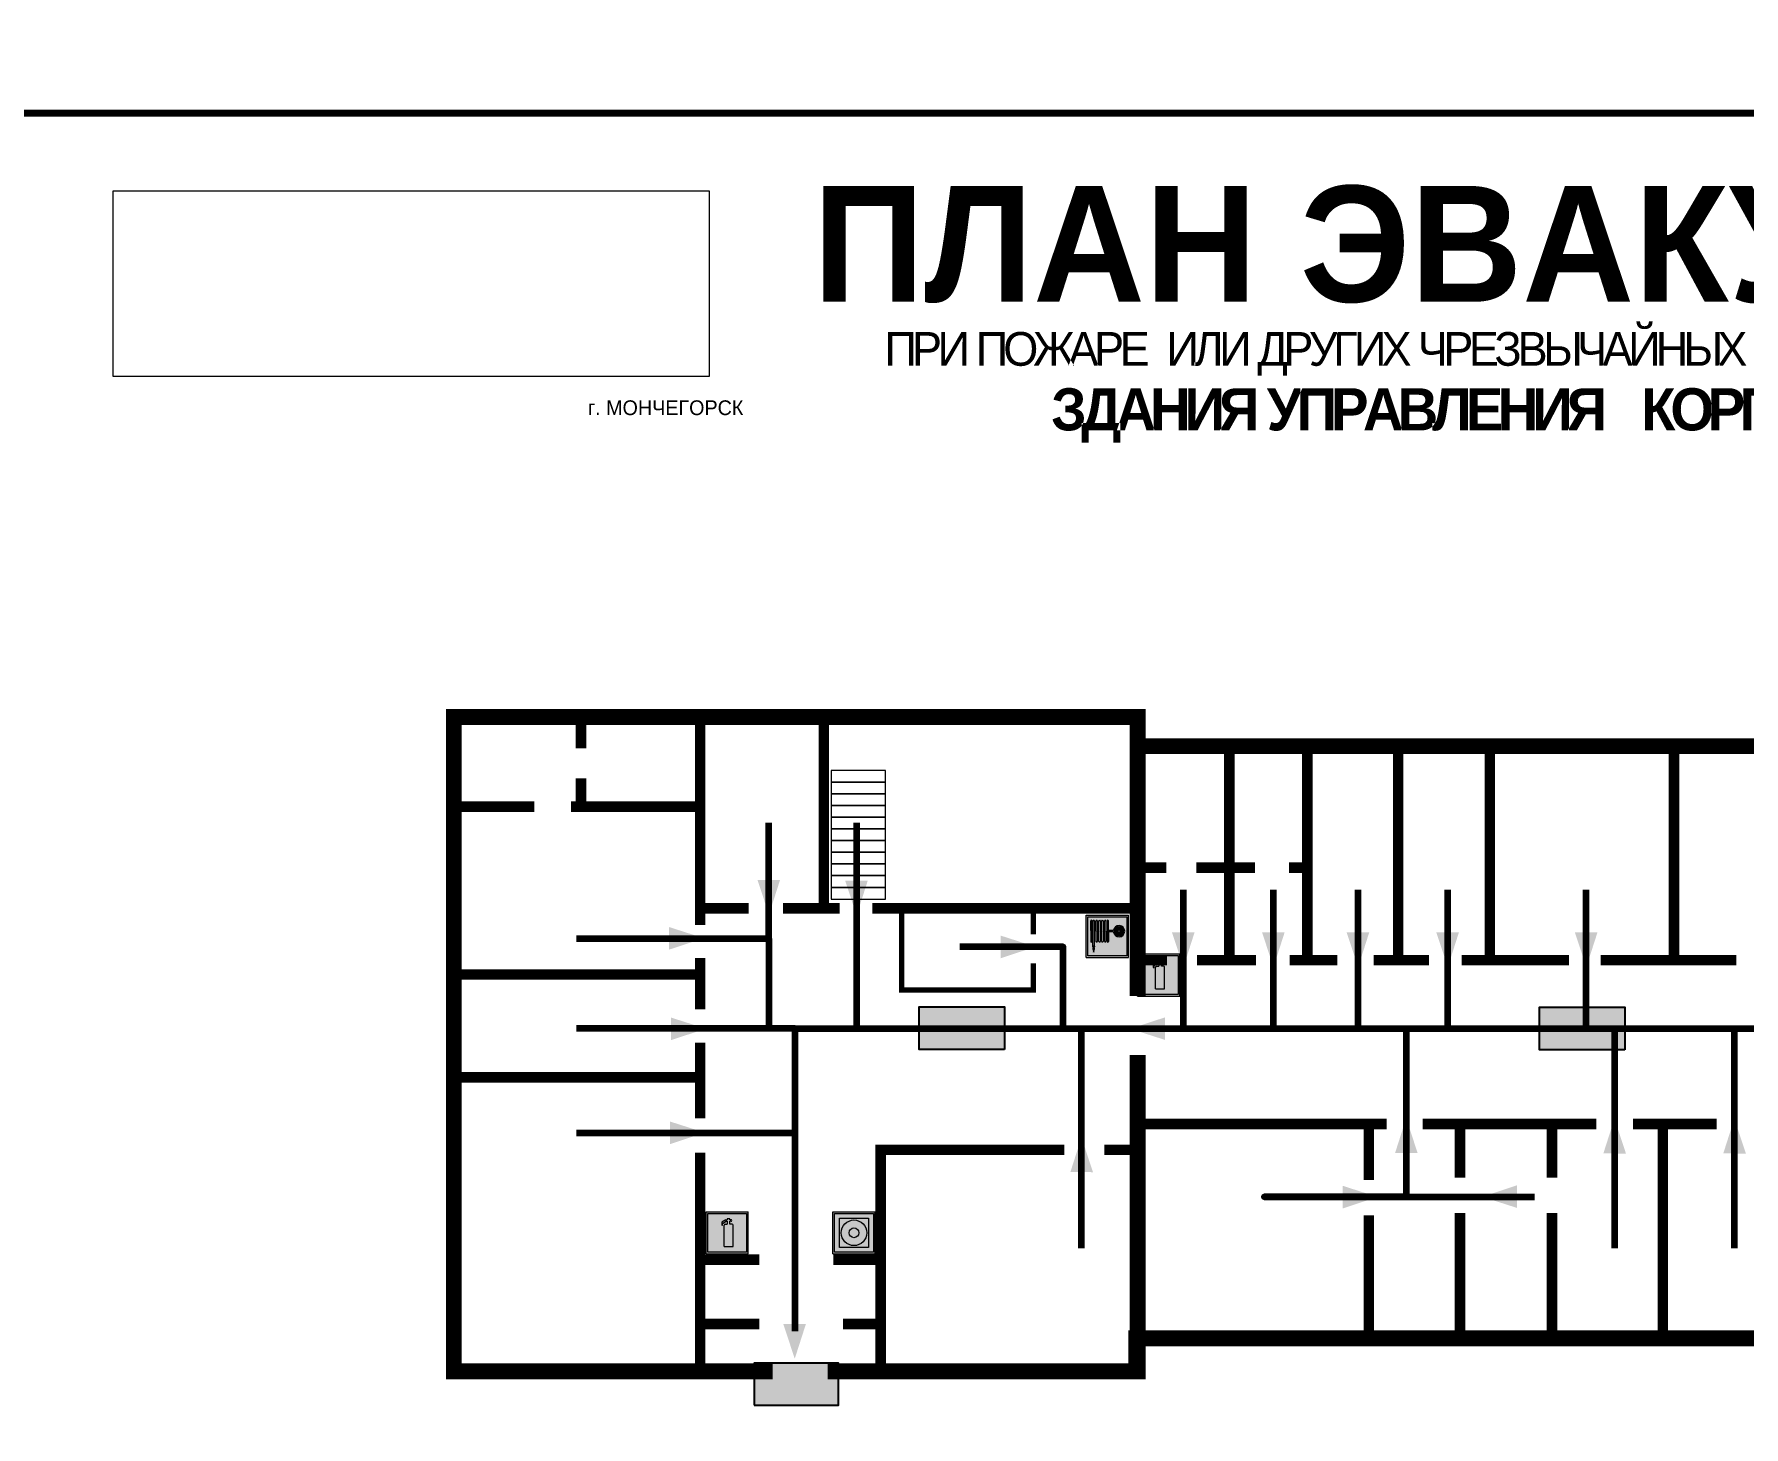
# Model space of a CAD drawing. Header units: millimetres. Extents: x 13810 to 67229, y 12374 to 21950.
# Drawn here: x 25888 to 26212.5, y 19228.5 to 19492.8 of the extents above; entities that cross this region are included whole.
import ezdxf

# ---------------------------------------------------------------- set-up
doc = ezdxf.new("R2010")
doc.units = ezdxf.units.MM
doc.layers.add('План_Штампы', color=7, linetype='Continuous')
doc.styles.add('обычный', font='arial.ttf')
picture_1 = doc.add_image_def('image1.jpg', size_in_pixel=(337, 105))

# ---------------------------------------------------------------- blocks, each defined once
blk = doc.blocks.new('A$C7B4425F7')
at = {"true_color": 0xffffff}
blk.add_hatch(color=7, dxfattribs=at).paths.add_polyline_path([(0, 0), (-16, 0), (-16, -8), (0, -8)])
h = blk.add_hatch(color=126)
h.paths.add_polyline_path([(-0.2, -0.2), (-15.8, -0.2), (-15.8, -7.8), (-0.2, -7.8)])
h.paths.add_polyline_path([(-11.76, -2.03), (-11.76, -3.66), (-11.17, -3.66, -0.568275), (-11.17, -6.18), (-12.58, -6.18), (-12.58, -2.03)], flags=16)
h.paths.add_polyline_path([(-13.33, -4.12, -0.495768), (-13.59, -6.18), (-15.03, -6.18), (-15.03, -2.03), (-13.59, -2.03, -0.487973)], flags=16)
h.paths.add_polyline_path([(-10.25, -2.03), (-9.48, -2.03), (-9.48, -6.18), (-10.25, -6.18)], flags=16)
h.paths.add_polyline_path([(-13.84, -3.69), (-14.24, -3.69), (-14.24, -3.03), (-13.9, -3.03, -0.692621)], flags=0)
h.paths.add_polyline_path([(-9.15, -2.03), (-8.4, -2.03), (-8.04, -3.07), (-7.68, -2.03), (-6.93, -2.03), (-7.64, -4.1), (-6.93, -6.18), (-7.68, -6.18), (-8.04, -5.14), (-8.4, -6.18), (-9.15, -6.18), (-8.44, -4.1)], flags=16)
h.paths.add_polyline_path([(-11.76, -4.46), (-11.42, -4.46, -0.692621), (-11.36, -5.12), (-11.76, -5.12)], flags=0)
h.paths.add_polyline_path([(-13.9, -5.2), (-14.24, -5.2), (-14.24, -4.55), (-13.84, -4.55, -0.708038)], flags=0)
edge = h.paths.add_edge_path(flags=16)
edge.add_ellipse((-5.51, -4.08), major_axis=(0, 2.05), ratio=0.586184, start_angle=0, end_angle=360)
edge = h.paths.add_edge_path(flags=0)
edge.add_ellipse((-5.51, -4.08), major_axis=(0, 1.14), ratio=0.454828, start_angle=0, end_angle=360)
h.paths.add_polyline_path([(-4.13, -4.96, 0.377264), (-3.48, -4.52, 0.0555), (-3.16, -2.03), (-1.66, -2.03), (-1.66, -4.96), (-0.96, -4.96), (-0.96, -7.01), (-1.75, -7.01), (-1.75, -6.18), (-3.3, -6.18), (-3.3, -7.02), (-4.13, -7.02)], flags=16)
h.paths.add_polyline_path([(-2.73, -2.91), (-2.28, -2.91), (-2.28, -4.96), (-3.05, -4.96, 0.079136)], flags=0)
at = {"color": 126}
blk.add_lwpolyline([(-16, -8), (0, -8), (0, 0), (-16, 0)], close=True, dxfattribs=at)
blk = doc.blocks.new('A$C32E8229D')
at = {"true_color": 0xffffff}
blk.add_hatch(color=7, dxfattribs=at).paths.add_polyline_path([(0, 0), (0, -8), (16, -8), (16, 0)])
h = blk.add_hatch(color=126)
h.paths.add_polyline_path([(0.2, -0.2), (15.8, -0.2), (15.8, -7.8), (0.2, -7.8)])
h.paths.add_polyline_path([(13.49, -2.05), (12.08, -2.05), (11.37, -2.63, 0.162397), (11.29, -2.84), (11.29, -3.63), (10.35, -3.63), (10.35, -4.05), (11.68, -4.05), (11.68, -3.48), (12.26, -4.28), (11.29, -5.1), (11.29, -6.78), (11.85, -6.78), (11.85, -5.44), (12.8, -4.64), (12.8, -5.94), (14.46, -5.94), (14.46, -5.39), (13.45, -5.39), (13.45, -3.97), (12.46, -2.59), (13.15, -2.59), (13.69, -3.34), (14.18, -3)], flags=16)
h.paths.add_polyline_path([(10.74, -1.82, 1), (11.8, -1.82, 1)], flags=16)
h.paths.add_polyline_path([(9.39, -3.59), (5.99, -3.59), (6.56, -3.03), (5.91, -3.03), (5.1, -3.83), (5.91, -4.64), (6.56, -4.64), (5.99, -4.09), (9.39, -4.09)], flags=16)
h.paths.add_polyline_path([(4.29, -1.08), (1.72, -1.08), (1.72, -6.6), (4.29, -6.6)], flags=16)
at = {"color": 126}
blk.add_lwpolyline([(16, -8), (0, -8), (0, 0), (16, 0)], close=True, dxfattribs=at)
blk = doc.blocks.new('A$C54414219')
at = {"true_color": 0xffffff}
h = blk.add_hatch(color=7, dxfattribs=at)
h.paths.add_polyline_path([(2.39, -9.45), (2.39, -18.3), (11.23, -18.3), (11.23, -9.45)], flags=0)
h.paths.add_polyline_path([(10.71, -13.87, -1), (2.92, -13.87, -1)], flags=0)
h.paths.add_polyline_path([(8.3, -13.87, -1), (5.33, -13.87, -1)], flags=0)
h.paths.add_polyline_path([(0.41, -7.47), (0.41, -20.27), (13.21, -20.27), (13.21, -7.47)])
h.paths.add_polyline_path([(0.92, -19.77), (12.71, -19.77), (12.71, -7.98), (0.92, -7.98)], flags=16)
h.paths.add_polyline_path([(11.23, -9.45), (11.23, -18.3), (2.39, -18.3), (2.39, -9.45)], flags=0)
at = {"lineweight": 5}
h = blk.add_hatch(color=242, dxfattribs=at)
h.paths.add_polyline_path([(12.71, -7.98), (0.92, -7.98), (0.92, -19.77), (12.71, -19.77)])
h.paths.add_polyline_path([(11.23, -18.3), (2.39, -18.3), (2.39, -9.45), (11.23, -9.45)], flags=16)
h.paths.add_polyline_path([(10.71, -13.87, -1), (2.92, -13.87, -1)], flags=0)
h.paths.add_polyline_path([(8.3, -13.87, -1), (5.33, -13.87, -1)], flags=0)
at = {"true_color": 0xffffff}
h = blk.add_hatch(color=7, dxfattribs=at)
h.paths.add_polyline_path([(2.39, -9.45), (2.39, -18.3), (11.23, -18.3), (11.23, -9.45)])
h.paths.add_polyline_path([(10.71, -13.87, -1), (2.92, -13.87, -1)], flags=16)
h.paths.add_polyline_path([(8.3, -13.87, -1), (5.33, -13.87, -1)], flags=0)
at = {"lineweight": 5}
h = blk.add_hatch(color=242, dxfattribs=at)
h.paths.add_polyline_path([(2.92, -13.87, 1), (10.71, -13.87, 1)])
h.paths.add_polyline_path([(8.3, -13.87, -1), (5.33, -13.87, -1)], flags=16)
at = {"color": 242, "lineweight": 5}
for p, q in [((0.41, -20.27), (0.41, -7.47)), ((0.41, -7.47), (13.21, -7.47)), ((0.41, -7.47), (13.21, -7.47)), ((13.21, -20.27), (13.21, -7.47)), ((0.41, -20.27), (13.21, -20.27))]:
    blk.add_line(p, q, dxfattribs=at)
for points in [[(0.92, -7.98), (12.71, -7.98), (12.71, -19.77), (0.92, -19.77)], [(2.39, -9.45), (11.23, -9.45), (11.23, -18.3), (2.39, -18.3)]]:
    blk.add_lwpolyline(points, close=True, dxfattribs=at)
for radius in [3.89, 1.49]:
    blk.add_circle((6.81, -13.87), radius, dxfattribs=at)
blk = doc.blocks.new('A$C37112FD5')
at = {"true_color": 0xf5f5ff}
h = blk.add_hatch(color=7, dxfattribs=at)
h.dxf.hatch_style = 1
h.paths.add_polyline_path([(12.8, -7.4), (0, -7.4), (0, -20.2), (12.8, -20.2)])
h.paths.add_polyline_path([(12.29, -7.91), (12.29, -19.69), (0.51, -19.69), (0.51, -7.91)], flags=16)
h.paths.add_polyline_path([(4.98, -9.04, -0.42597), (5.17, -9.22), (5.17, -12.25), (5.17, -15.29, -0.432244), (4.98, -15.47), (4.83, -15.47, -0.42597), (4.64, -15.29), (4.64, -12.25), (4.64, -9.22, -0.432244), (4.83, -9.04)], flags=0)
h.paths.add_polyline_path([(4.28, -9.22), (4.28, -12.25), (4.28, -15.29, -0.432244), (4.09, -15.47), (3.94, -15.47, -0.42597), (3.75, -15.29), (3.75, -12.25), (3.75, -9.22, -0.432244), (3.94, -9.04), (4.09, -9.04, -0.42597)], flags=0)
h.paths.add_polyline_path([(5.72, -9.04), (5.87, -9.04, -0.42597), (6.06, -9.22), (6.06, -12.25), (6.06, -15.29, -0.432244), (5.87, -15.47), (5.72, -15.47, -0.42597), (5.53, -15.29), (5.53, -12.25), (5.53, -9.22, -0.432244)], flags=0)
h.paths.add_polyline_path([(6.42, -8.9), (6.5, -8.9, -0.42597), (6.69, -9.08), (6.69, -12.03), (8.21, -12.03, -15.824349), (8.21, -12.47), (6.69, -12.47), (6.69, -15.42, -0.432244), (6.5, -15.6), (6.42, -15.6)], flags=0)
h.paths.add_polyline_path([(3.39, -9.22), (3.39, -12.25), (3.39, -15.29, -0.432244), (3.2, -15.47), (3.05, -15.47, -0.42597), (2.85, -15.29), (2.85, -12.25), (2.85, -9.22, -0.432244), (3.05, -9.04), (3.2, -9.04, -0.42597)], flags=0)
h.paths.add_polyline_path([(2.5, -9.22), (2.5, -16.71), (1.96, -16.71), (1.96, -9.22, -0.432244), (2.15, -9.04), (2.31, -9.04, -0.42597)], flags=0)
h.paths.add_polyline_path([(1.61, -8.9), (1.61, -15.6), (1.57, -15.6, -0.42597), (1.37, -15.42), (1.37, -12.03), (1.37, -9.09, -0.432244), (1.57, -8.9)], flags=0)
h.paths.add_polyline_path([(9.76, -10.81), (9.76, -12.03), (8.49, -12.03, -0.336371)], flags=0)
h.paths.add_polyline_path([(8.49, -12.47), (9.76, -12.47), (9.76, -13.7, -0.336371)], flags=0)
h.paths.add_polyline_path([(10.11, -10.81, -0.336371), (11.38, -12.03), (10.11, -12.03)], flags=0)
h.paths.add_polyline_path([(10.11, -12.47), (11.38, -12.47, -0.336371), (10.11, -13.7)], flags=0)
h.paths.add_polyline_path([(2.5, -16.84), (2.5, -17.05), (1.97, -17.05), (1.97, -16.84)], flags=0)
h.paths.add_polyline_path([(2.5, -17.24, -0.033778), (2.24, -18.6, -0.033778), (1.97, -17.24)], flags=0)
h = blk.add_hatch(color=242)
h.dxf.hatch_style = 1
h.paths.add_polyline_path([(12.29, -7.91), (0.51, -7.91), (0.51, -19.69), (12.29, -19.69)])
h.paths.add_polyline_path([(6.42, -15.6), (6.42, -8.9), (6.5, -8.9, -0.42597), (6.69, -9.08), (6.69, -12.03), (8.21, -12.03, -15.824349), (8.21, -12.47), (6.69, -12.47), (6.69, -15.42, -0.432244), (6.5, -15.6)], flags=16)
h.paths.add_polyline_path([(5.87, -15.47), (5.72, -15.47, -0.42597), (5.53, -15.29), (5.53, -12.25), (5.53, -9.22, -0.432244), (5.72, -9.04), (5.87, -9.04, -0.42597), (6.06, -9.22), (6.06, -12.25), (6.06, -15.29, -0.432244)], flags=16)
h.paths.add_polyline_path([(4.98, -15.47), (4.83, -15.47, -0.42597), (4.64, -15.29), (4.64, -12.25), (4.64, -9.22, -0.432244), (4.83, -9.04), (4.98, -9.04, -0.42597), (5.17, -9.22), (5.17, -12.25), (5.17, -15.29, -0.432244)], flags=16)
h.paths.add_polyline_path([(4.09, -15.47), (3.94, -15.47, -0.42597), (3.75, -15.29), (3.75, -12.25), (3.75, -9.22, -0.432244), (3.94, -9.04), (4.09, -9.04, -0.42597), (4.28, -9.22), (4.28, -12.25), (4.28, -15.29, -0.432244)], flags=16)
h.paths.add_polyline_path([(3.2, -15.47), (3.05, -15.47, -0.42597), (2.85, -15.29), (2.85, -12.25), (2.85, -9.22, -0.432244), (3.05, -9.04), (3.2, -9.04, -0.42597), (3.39, -9.22), (3.39, -12.25), (3.39, -15.29, -0.432244)], flags=16)
h.paths.add_polyline_path([(2.5, -17.05), (1.97, -17.05), (1.97, -16.84), (2.5, -16.84)], flags=16)
h.paths.add_polyline_path([(2.5, -17.24, -0.033778), (2.24, -18.6, -0.033778), (1.97, -17.24)], flags=16)
h.paths.add_polyline_path([(2.5, -16.71), (1.96, -16.71), (1.96, -9.22, -0.432244), (2.15, -9.04), (2.31, -9.04, -0.42597), (2.5, -9.22)], flags=16)
h.paths.add_polyline_path([(1.61, -15.6), (1.57, -15.6, -0.42597), (1.37, -15.42), (1.37, -12.03), (1.37, -9.09, -0.432244), (1.57, -8.9), (1.61, -8.9)], flags=16)
h.paths.add_polyline_path([(8.49, -12.47), (9.76, -12.47), (9.76, -13.7, -0.336371)], flags=0)
h.paths.add_polyline_path([(10.11, -13.7), (10.11, -12.47), (11.38, -12.47, -0.336371)], flags=0)
h.paths.add_polyline_path([(8.49, -12.03, -0.336371), (9.76, -10.81), (9.76, -12.03)], flags=0)
h.paths.add_polyline_path([(10.11, -12.03), (10.11, -10.81, -0.336371), (11.38, -12.03)], flags=0)
h = blk.add_hatch(color=7, dxfattribs=at)
h.dxf.hatch_style = 1
h.paths.add_polyline_path([(1.61, -8.9), (1.57, -8.9, 0.432244), (1.37, -9.09), (1.37, -12.03), (1.37, -15.42, 0.42597), (1.57, -15.6), (1.61, -15.6)])
h.paths.add_polyline_path([(2.5, -9.22, 0.42597), (2.31, -9.04), (2.15, -9.04, 0.432244), (1.96, -9.22), (1.96, -16.71), (2.5, -16.71)])
h.paths.add_polyline_path([(2.5, -16.84), (1.97, -16.84), (1.97, -17.05), (2.5, -17.05)])
h.paths.add_polyline_path([(2.5, -17.24), (1.97, -17.24, 0.033778), (2.24, -18.6, 0.033778)])
h.paths.add_polyline_path([(3.39, -12.25), (3.39, -9.22, 0.42597), (3.2, -9.04), (3.05, -9.04, 0.432244), (2.85, -9.22), (2.85, -12.25), (2.85, -15.29, 0.42597), (3.05, -15.47), (3.2, -15.47, 0.432244), (3.39, -15.29)])
h.paths.add_polyline_path([(4.28, -12.25), (4.28, -9.22, 0.42597), (4.09, -9.04), (3.94, -9.04, 0.432244), (3.75, -9.22), (3.75, -12.25), (3.75, -15.29, 0.42597), (3.94, -15.47), (4.09, -15.47, 0.432244), (4.28, -15.29)])
h.paths.add_polyline_path([(5.17, -12.25), (5.17, -9.22, 0.42597), (4.98, -9.04), (4.83, -9.04, 0.432244), (4.64, -9.22), (4.64, -12.25), (4.64, -15.29, 0.42597), (4.83, -15.47), (4.98, -15.47, 0.432244), (5.17, -15.29)])
h.paths.add_polyline_path([(6.06, -12.25), (6.06, -9.22, 0.42597), (5.87, -9.04), (5.72, -9.04, 0.432244), (5.53, -9.22), (5.53, -12.25), (5.53, -15.29, 0.42597), (5.72, -15.47), (5.87, -15.47, 0.432244), (6.06, -15.29)])
h.paths.add_polyline_path([(6.69, -12.47), (8.21, -12.47, 15.824349), (8.21, -12.03), (6.69, -12.03), (6.69, -9.08, 0.42597), (6.5, -8.9), (6.42, -8.9), (6.42, -15.6), (6.5, -15.6, 0.432244), (6.69, -15.42)])
h.paths.add_polyline_path([(8.49, -12.47), (9.76, -12.47), (9.76, -13.7, -0.336371)], flags=16)
h.paths.add_polyline_path([(8.49, -12.03, -0.336371), (9.76, -10.81), (9.76, -12.03)], flags=16)
h.paths.add_polyline_path([(10.11, -12.47), (11.38, -12.47, -0.336371), (10.11, -13.7)], flags=16)
h.paths.add_polyline_path([(10.11, -12.03), (10.11, -10.81, -0.336371), (11.38, -12.03)], flags=16)
h = blk.add_hatch(color=242)
h.dxf.hatch_style = 1
h.paths.add_polyline_path([(9.76, -10.81, 0.336371), (8.49, -12.03), (9.76, -12.03)])
h.paths.add_polyline_path([(10.11, -10.81), (10.11, -12.03), (11.38, -12.03, 0.336371)])
h.paths.add_polyline_path([(11.38, -12.47), (10.11, -12.47), (10.11, -13.7, 0.336371)])
h.paths.add_polyline_path([(9.76, -12.47), (8.49, -12.47, 0.336371), (9.76, -13.7)])
at = {"color": 242, "lineweight": 5}
for p, q in [((0, -20.2), (0, -7.4)), ((0, -7.4), (12.8, -7.4)), ((1.37, -12.03), (1.37, -9.08)), ((1.57, -8.9), (1.61, -8.9)), ((1.61, -8.9), (1.61, -15.6)), ((1.96, -16.71), (1.96, -9.22)), ((2.15, -9.04), (2.31, -9.04)), ((2.5, -16.71), (2.5, -9.22)), ((2.85, -12.25), (2.85, -9.22)), ((3.05, -9.04), (3.2, -9.04)), ((3.39, -12.25), (3.39, -9.22)), ((3.75, -12.25), (3.75, -9.22)), ((3.94, -9.04), (4.09, -9.04)), ((4.28, -12.25), (4.28, -9.22)), ((4.64, -12.25), (4.64, -9.22)), ((4.83, -9.04), (4.98, -9.04)), ((5.17, -12.25), (5.17, -9.22)), ((5.53, -12.25), (5.53, -9.22)), ((5.72, -9.04), (5.87, -9.04)), ((6.06, -12.25), (6.06, -9.22)), ((6.42, -8.9), (6.42, -15.6)), ((6.5, -8.9), (6.42, -8.9)), ((6.69, -12.03), (6.69, -9.08)), ((12.8, -20.2), (12.8, -7.4)), ((1.37, -12.03), (1.37, -15.42)), ((2.85, -12.25), (2.85, -15.29)), ((3.05, -15.47), (3.2, -15.47)), ((3.39, -12.25), (3.39, -15.29)), ((3.75, -12.25), (3.75, -15.29)), ((3.94, -15.47), (4.09, -15.47)), ((4.28, -12.25), (4.28, -15.29)), ((4.64, -12.25), (4.64, -15.29)), ((4.83, -15.47), (4.98, -15.47)), ((5.17, -12.25), (5.17, -15.29)), ((5.53, -12.25), (5.53, -15.29)), ((5.72, -15.47), (5.87, -15.47)), ((6.06, -12.25), (6.06, -15.29)), ((8.21, -12.03), (6.69, -12.03)), ((8.21, -12.47), (6.69, -12.47)), ((6.69, -12.47), (6.69, -15.42)), ((9.76, -12.03), (8.49, -12.03)), ((9.76, -12.47), (8.49, -12.47)), ((9.76, -10.81), (9.76, -12.03)), ((9.76, -12.47), (9.76, -13.7)), ((10.11, -10.81), (10.11, -12.03)), ((11.38, -12.03), (10.11, -12.03)), ((11.38, -12.47), (10.11, -12.47)), ((10.11, -12.47), (10.11, -13.7)), ((0, -20.2), (12.8, -20.2)), ((1.57, -15.6), (1.61, -15.6)), ((1.96, -16.71), (2.5, -16.71)), ((1.97, -16.84), (2.5, -16.84)), ((1.97, -17.05), (1.97, -16.84)), ((2.5, -17.05), (1.97, -17.05)), ((1.97, -17.24), (2.5, -17.24)), ((2.5, -16.84), (2.5, -17.05)), ((6.42, -15.6), (6.5, -15.6))]:
    blk.add_line(p, q, dxfattribs=at)
blk.add_lwpolyline([(0.51, -7.91), (12.29, -7.91), (12.29, -19.69), (0.51, -19.69)], close=True, dxfattribs=at)
for centre, radius, start, end in [((1.56, -9.09), 0.182, 87.1027, 180.6071), ((2.15, -9.22), 0.182, 87.1027, 180.6071), ((2.32, -9.22), 0.182, 359.3929, 92.8973), ((3.04, -9.22), 0.182, 87.1027, 180.6071), ((3.21, -9.22), 0.182, 359.3929, 92.8973), ((3.93, -9.22), 0.182, 87.1027, 180.6071), ((4.1, -9.22), 0.182, 359.3929, 92.8973), ((4.82, -9.22), 0.182, 87.1027, 180.6071), ((4.99, -9.22), 0.182, 359.3929, 92.8973), ((5.71, -9.22), 0.182, 87.1027, 180.6071), ((5.88, -9.22), 0.182, 359.3929, 92.8973), ((6.51, -9.09), 0.182, 359.3929, 92.8973), ((1.56, -15.42), 0.182, 179.3929, 272.8973), ((3.04, -15.29), 0.182, 179.3929, 272.8973), ((3.21, -15.29), 0.182, 267.1027, 0.6071), ((3.93, -15.29), 0.182, 179.3929, 272.8973), ((4.1, -15.29), 0.182, 267.1027, 0.6071), ((4.82, -15.29), 0.182, 179.3929, 272.8973), ((4.99, -15.29), 0.182, 267.1027, 0.6071), ((5.71, -15.29), 0.182, 179.3929, 272.8973), ((5.88, -15.29), 0.182, 267.1027, 0.6071), ((6.51, -15.42), 0.182, 267.1027, 0.6071), ((9.93, -12.25), 1.74, 187.2319, 172.7681), ((9.93, -12.25), 1.46, 96.9927, 171.3585), ((9.93, -12.25), 1.46, 188.6415, 263.0073), ((9.93, -12.25), 1.46, 8.6415, 83.0073), ((9.93, -12.25), 1.46, 276.9927, 351.3585), ((12.17, -15.98), 10.27, 187.041, 194.7793), ((-7.7, -15.98), 10.27, 345.2207, 352.959)]:
    blk.add_arc(centre, radius, start, end, dxfattribs=at)
blk = doc.blocks.new('A$C3AD82952')
at = {"true_color": 0xf5f5ff}
h = blk.add_hatch(color=7, dxfattribs=at)
h.dxf.hatch_style = 1
h.paths.add_polyline_path([(8.21, 8.73, 0.414214), (7.89, 9.05), (7.22, 9.05), (7.22, 9.92), (7.59, 9.92, 1), (7.57, 10.36), (7.22, 10.36), (7.22, 10.6), (6.43, 10.6), (6.43, 10.36), (6.01, 10.36), (4.74, 9.59), (4.74, 8.69), (4.98, 8.73), (4.98, 9.26), (6.12, 9.91), (6.43, 9.91), (6.43, 9.05), (5.76, 9.05, 0.414214), (5.44, 8.73), (5.44, 2.2), (8.21, 2.2)], flags=0)
h.paths.add_polyline_path([(12.8, 12.8), (0, 12.8), (0, 0), (12.8, 0)])
h.paths.add_polyline_path([(0.51, 12.29), (12.29, 12.29), (12.29, 0.51), (0.51, 0.51)], flags=16)
h.paths.add_polyline_path([(4.74, 9.59), (6.01, 10.36), (6.43, 10.36), (6.43, 10.6), (7.22, 10.6), (7.22, 10.36), (7.59, 10.36, -0.94586), (7.59, 9.92), (7.22, 9.92), (7.22, 9.05), (7.89, 9.05, -0.414214), (8.21, 8.73), (8.21, 2.2), (5.44, 2.2), (5.44, 8.73, -0.414214), (5.76, 9.05), (6.43, 9.05), (6.43, 9.91), (6.12, 9.91), (4.98, 9.26), (4.98, 8.73), (4.74, 8.69)], flags=0)
h = blk.add_hatch(color=242)
h.dxf.hatch_style = 1
h.paths.add_polyline_path([(12.29, 12.29), (0.51, 12.29), (0.51, 0.51), (12.29, 0.51)])
h.paths.add_polyline_path([(4.74, 8.69), (4.74, 9.59), (6.01, 10.36), (6.43, 10.36), (6.43, 10.6), (7.22, 10.6), (7.22, 10.36), (7.59, 10.36, -0.94586), (7.59, 9.92), (7.22, 9.92), (7.22, 9.05), (7.89, 9.05, -0.414214), (8.21, 8.73), (8.21, 2.2), (5.44, 2.2), (5.44, 8.73, -0.414214), (5.76, 9.05), (6.43, 9.05), (6.43, 9.91), (6.12, 9.91), (4.98, 9.26), (4.98, 8.73)], flags=16)
h = blk.add_hatch(color=7, dxfattribs=at)
h.dxf.hatch_style = 1
h.paths.add_polyline_path([(8.21, 8.73, 0.414214), (7.89, 9.05), (7.22, 9.05), (7.22, 9.92), (7.59, 9.92, 1), (7.57, 10.36), (7.22, 10.36), (7.22, 10.6), (6.43, 10.6), (6.43, 10.36), (6.01, 10.36), (4.74, 9.59), (4.74, 8.69), (4.98, 8.73), (4.98, 9.26), (6.12, 9.91), (6.43, 9.91), (6.43, 9.05), (5.76, 9.05, 0.414214), (5.44, 8.73), (5.44, 2.2), (8.21, 2.2)])
at = {"color": 242, "lineweight": 5}
for p, q in [((0, 0), (0, 12.8)), ((0, 12.8), (12.8, 12.8)), ((7.22, 10.6), (6.43, 10.6)), ((6.43, 10.6), (6.43, 10.36)), ((7.22, 10.36), (7.22, 10.6)), ((12.8, 0), (12.8, 12.8)), ((6.01, 10.36), (4.74, 9.59)), ((4.74, 9.59), (4.74, 8.69)), ((4.74, 8.69), (4.98, 8.73)), ((4.98, 9.26), (6.12, 9.91)), ((4.98, 8.73), (4.98, 9.26)), ((5.44, 2.2), (5.44, 8.73)), ((5.76, 9.05), (6.43, 9.05)), ((6.01, 10.36), (6.43, 10.36)), ((6.12, 9.91), (6.43, 9.91)), ((6.43, 9.91), (6.43, 9.05)), ((7.59, 10.36), (7.22, 10.36)), ((7.22, 9.05), (7.22, 9.92)), ((7.59, 9.92), (7.22, 9.92)), ((7.89, 9.05), (7.22, 9.05)), ((8.21, 2.2), (8.21, 8.73)), ((0, 0), (12.8, 0)), ((5.44, 2.2), (8.21, 2.2))]:
    blk.add_line(p, q, dxfattribs=at)
blk.add_lwpolyline([(0.51, 12.29), (12.29, 12.29), (12.29, 0.51), (0.51, 0.51)], close=True, dxfattribs=at)
for centre, radius, start, end in [((5.76, 8.73), 0.32, 90, 180), ((7.58, 10.14), 0.223, 273.1875, 86.8125), ((7.89, 8.73), 0.32, 0, 90)]:
    blk.add_arc(centre, radius, start, end, dxfattribs=at)

msp = doc.modelspace()

# ---------------------------------------------------------------- linework, layer by layer
at = {"color": 2, "lineweight": 100}
for points in [[(25877.24, 19872.83), (26477.24, 19872.83), (26477.24, 19477.83), (25877.24, 19477.83)], [(25877.24, 19477.83), (26477.24, 19477.83), (26477.24, 19082.83), (25877.24, 19082.83)]]:
    msp.add_lwpolyline(points, close=True, dxfattribs=at)
at = {"color": 0, "lineweight": 100}
for points, const_width in [([(26097.41, 19358.4), (26097.41, 19358.4), (26097.41, 19363.21), (25967.61, 19363.21), (25967.61, 19239.01), (26028.16, 19239.01)], 3), ([(25991.78, 19357.27), (25991.78, 19363.12)], 2), ([(26014.39, 19323.72), (26014.39, 19363.44)], 2), ([(26037.86, 19326.88), (26037.86, 19363.75)], 2), ([(26393.24, 19362.88), (26368.88, 19362.88), (26368.88, 19357.68), (26097.41, 19357.68), (26097.41, 19363.21)], 3), ([(26097.41, 19358.4), (26097.41, 19310.23)], 3), ([(26114.81, 19317.06), (26114.81, 19358.4)], 2), ([(26129.63, 19317.06), (26129.63, 19358.4)], 2), ([(26146.87, 19317.06), (26146.87, 19358.4)], 2), ([(26164.26, 19317.06), (26164.26, 19358.4)], 2), ([(26199.22, 19317.06), (26199.22, 19358.4)], 2), ([(25991.78, 19346.19), (25991.78, 19351.57)], 2), ([(25968.34, 19346.19), (25982.91, 19346.19)], 2), ([(25989.88, 19346.19), (26014.39, 19346.19)], 2), ([(26097.48, 19334.59), (26102.83, 19334.59)], 2), ([(26108.58, 19334.59), (26119.68, 19334.59)], 2), ([(26129.63, 19334.59), (26126.14, 19334.59)], 2), ([(26014.39, 19326.88), (26023.6, 19326.88)], 2), ([(26030.1, 19326.88), (26040.86, 19326.88)], 2), ([(26047.04, 19326.88), (26096.76, 19326.88)], 2), ([(26014.39, 19307.69), (26014.39, 19317.48)], 2), ([(26098.36, 19317.06), (26102.97, 19317.06)], 2), ([(26108.66, 19317.06), (26119.85, 19317.06)], 2), ([(26126.28, 19317.06), (26135.29, 19317.06)], 2), ([(26142.24, 19317.06), (26152.72, 19317.06)], 2), ([(26158.94, 19317.06), (26179.27, 19317.06)], 2), ([(26185.29, 19317.06), (26211.03, 19317.06)], 2), ([(26014.39, 19314.34), (25968.01, 19314.34)], 2), ([(26014.39, 19287.01), (26014.39, 19301.38)], 2), ([(26097.41, 19299.07), (26097.41, 19239.01), (26094.18, 19239.01)], 3), ([(26014.39, 19294.83), (25966.74, 19294.83)], 2), ([(26097.7, 19285.97), (26144.7, 19285.97)], 2), ([(26141.3, 19285.97), (26141.3, 19275.3)], 2), ([(26151.53, 19285.97), (26184.5, 19285.97)], 2), ([(26158.59, 19285.97), (26158.59, 19275.75)], 2), ([(26176.04, 19285.97), (26176.04, 19275.75)], 2), ([(26191.4, 19285.97), (26207.34, 19285.97)], 2), ([(26197.08, 19285.97), (26197.08, 19275.75)], 2), ([(26014.39, 19239.01), (26014.39, 19280.54)], 2), ([(26048.64, 19239.01), (26048.64, 19281.05), (26083.48, 19281.05)], 2), ([(26091.11, 19281.05), (26097.95, 19281.05)], 2), ([(26197.08, 19275.75), (26197.08, 19245.27)], 2), ([(26141.3, 19268.61), (26141.3, 19244.82)], 2), ([(26158.59, 19269.07), (26158.59, 19245.27)], 2), ([(26176.04, 19269.07), (26176.04, 19245.27)], 2), ([(26014.39, 19260.22), (26025.58, 19260.22)], 2), ([(26039.63, 19260.22), (26048.64, 19260.22)], 2), ([(26025.58, 19247.98), (26014.39, 19247.98)], 2), ([(26048.64, 19247.98), (26041.48, 19247.98)], 2), ([(26038.55, 19239.01), (26097.16, 19239.01), (26097.16, 19245.27), (26370.37, 19245.27)], 3)]:
    msp.add_lwpolyline(points, dxfattribs=dict(at, const_width=const_width))
at = {"color": 0, "lineweight": 0}
for points in [[(26039.26, 19350.86), (26049.53, 19350.86), (26049.53, 19353.08), (26039.26, 19353.08)], [(26039.26, 19348.64), (26049.53, 19348.64), (26049.53, 19350.86), (26039.26, 19350.86)], [(26039.26, 19346.42), (26049.53, 19346.42), (26049.53, 19348.64), (26039.26, 19348.64)], [(26039.26, 19344.2), (26049.53, 19344.2), (26049.53, 19346.42), (26039.26, 19346.42)], [(26039.26, 19341.98), (26049.53, 19341.98), (26049.53, 19344.2), (26039.26, 19344.2)], [(26039.26, 19339.76), (26049.53, 19339.76), (26049.53, 19341.98), (26039.26, 19341.98)], [(26039.26, 19337.54), (26049.53, 19337.54), (26049.53, 19339.76), (26039.26, 19339.76)], [(26039.26, 19335.31), (26049.53, 19335.31), (26049.53, 19337.54), (26039.26, 19337.54)], [(26039.26, 19333.09), (26049.53, 19333.09), (26049.53, 19335.31), (26039.26, 19335.31)], [(26039.26, 19330.87), (26049.53, 19330.87), (26049.53, 19333.09), (26039.26, 19333.09)], [(26039.26, 19328.65), (26049.53, 19328.65), (26049.53, 19330.87), (26039.26, 19330.87)]]:
    msp.add_lwpolyline(points, close=True, dxfattribs=at)
at = {"color": 126, "lineweight": 100, "true_color": 0x008754}
for points in [[(25990.91, 19321.17), (26027.44, 19321.17), (26027.44, 19343.13)], [(26044.08, 19343.13), (26044.08, 19304.06)], [(26106.11, 19304.06), (26106.11, 19330.4)], [(26123.2, 19304.06), (26123.2, 19330.4)], [(26139.26, 19304.06), (26139.26, 19330.4)], [(26156.28, 19304.06), (26156.28, 19330.4)], [(26182.57, 19304.06), (26182.57, 19330.4)], [(26027.44, 19321.17), (26027.44, 19304.06)], [(26083.25, 19304.06), (26083.25, 19319.58), (26063.68, 19319.58)], [(26032.43, 19246.6), (26032.43, 19304.06), (25990.91, 19304.06)], [(26032.43, 19304.06), (26381.45, 19304.06)], [(26086.78, 19262.37), (26086.78, 19304.06)], [(26148.38, 19304.06), (26148.38, 19272.11), (26121.45, 19272.11), (26148.38, 19272.11)], [(26187.91, 19304.06), (26187.91, 19262.37)], [(26210.66, 19304.06), (26210.66, 19262.37)], [(25990.91, 19284.29), (26032.43, 19284.29)], [(26148.38, 19272.11), (26172.75, 19272.11)]]:
    msp.add_lwpolyline(points, dxfattribs=at)
at = {"lineweight": 100, "const_width": 1}
for points in [[(26052.65, 19326.65), (26052.65, 19311.41), (26077.64, 19311.41), (26077.64, 19316.46)], [(26077.64, 19321.97), (26077.64, 19327.66)]]:
    msp.add_lwpolyline(points, dxfattribs=at)
at = {"layer": 'План_Штампы', "color": 126, "true_color": 0x008754}
for points in [[(26025.26, 19332.29), (26029.55, 19332.29), (26027.43, 19325.7)], [(26041.9, 19332.16), (26046.19, 19332.15), (26044.07, 19325.56)], [(26008.48, 19319.05), (26008.48, 19323.34), (26015.07, 19321.22)], [(26071.43, 19317.42), (26071.43, 19321.71), (26078.02, 19319.59)], [(26103.93, 19322.34), (26108.22, 19322.33), (26106.11, 19315.74)], [(26121.02, 19322.34), (26125.31, 19322.33), (26123.2, 19315.74)], [(26137.08, 19322.34), (26141.37, 19322.33), (26139.26, 19315.74)], [(26154.1, 19322.34), (26158.39, 19322.33), (26156.28, 19315.74)], [(26180.39, 19322.34), (26184.69, 19322.33), (26182.57, 19315.74)], [(26008.85, 19301.87), (26008.85, 19306.16), (26015.44, 19304.04)], [(26102.62, 19306.2), (26102.61, 19301.91), (26096.03, 19304.03)], [(26008.65, 19282.13), (26008.65, 19286.43), (26015.24, 19284.31)], [(26150.56, 19280.43), (26146.27, 19280.44), (26148.38, 19287.03)], [(26190.09, 19280.35), (26185.8, 19280.36), (26187.92, 19286.95)], [(26212.85, 19280.35), (26208.56, 19280.36), (26210.67, 19286.95)], [(26088.93, 19276.81), (26084.64, 19276.82), (26086.76, 19283.41)], [(26136.34, 19269.93), (26136.34, 19274.22), (26142.93, 19272.1)], [(26169.42, 19274.32), (26169.42, 19270.02), (26162.83, 19272.14)], [(26030.16, 19248), (26034.45, 19247.99), (26032.33, 19241.4)]]:
    msp.add_solid(points, dxfattribs=at)

# ---------------------------------------------------------------- block references
for name, p, xscale, yscale, zscale in [('A$C37112FD5', (26087.67, 19330.21), 0.6249984004534781, 0.6249984004534781, 0.6249984004534781), ('A$C3AD82952', (26097.41, 19310.23), 0.625, 0.625, 0.625), ('A$C3AD82952', (26015.51, 19261.3), 0.625, 0.625, 0.625), ('A$C54414219', (26039.32, 19273.97), 0.625, 0.625, 0.625)]:
    msp.add_blockref(name, p, dxfattribs=dict(xscale=xscale, yscale=yscale, zscale=zscale))
at = {"layer": 'План_Штампы', "color": 126, "true_color": 0x008754, "xscale": 1.012510887696, "yscale": 1.012510887696, "zscale": 1.012510887696, "rotation": 359.9978653237144}
for p in [(26055.93, 19308.19), (26173.69, 19308.14)]:
    msp.add_blockref('A$C32E8229D', p, dxfattribs=at)
at = {"layer": 'План_Штампы'}
msp.add_blockref('A$C7B4425F7', (26040.66, 19240.58), dxfattribs=at)

# ---------------------------------------------------------------- texts
at = {"lineweight": 0, "style": 'обычный'}
for s, insert, char_height, width, attachment_point in [('{\\fProxima Nova Rg|b1|i0|c204|p2;ПЛАН ЭВАКУАЦИИ}', (26035.78, 19464.01), 22, 493.8901, 1), ('\\pi-8.4,l8.4,t8.4;{\\fProxima Nova Rg|b0|i0|c204|p2;г. МОНЧЕГОРСК\\H1.1997x; }', (26007.83, 19421.89), 2.8, 126.6484, 5)]:
    msp.add_mtext(s, dxfattribs=dict(at, insert=insert, char_height=char_height, width=width, attachment_point=attachment_point))
at = {"color": 0, "lineweight": 0, "insert": (26186.82, 19436.45), "char_height": 8, "width": 449.2158, "attachment_point": 5, "style": 'обычный'}
msp.add_mtext('{\\fArial Black|b1|i0|c204|p34;\\H2x;\\T0.85;  \\fArial Narrow|b0|i0|c204|p34;\\H0.8x;\\W0.9;\\P\\fProxima Nova Rg|b0|i0|c204|p2;\\H0.5x;\\W1;\\C256;ПРИ ПОЖАРЕ  ИЛИ ДРУГИХ ЧРЕЗВЫЧАЙНЫХ СИТУАЦИЯХ  ИЗ ПОМЕЩЕНИЙ \\fProxima Nova Rg|b1|i0|c204|p2;\\H1.25x;\\PЗДАНИЯ УПРАВЛЕНИЯ   КОРПУС №2    ЭТАЖ 1}', dxfattribs=at)

# ---------------------------------------------------------------- pictures from other files: only their frames are drawn
at = {"color": 7, "lineweight": 0, "true_color": 0xf5f5ff}
image = msp.add_image(picture_1, insert=(25902.96, 19427.85), size_in_units=(113.11, 35.24), dxfattribs=at)
image.dxf.flags = 7

doc.saveas('drawing.dxf')
